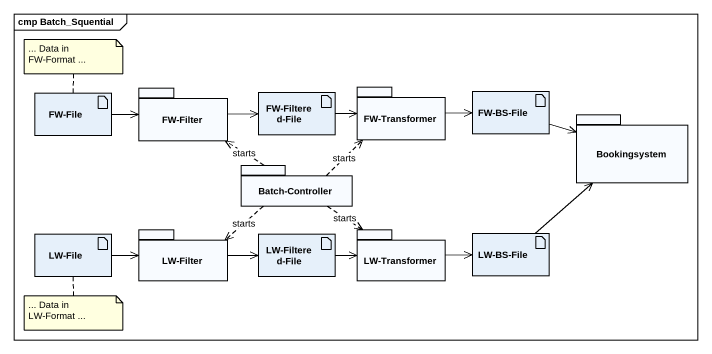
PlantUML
@startuml
mainframe cmp Batch_Squential
artifact "FW-File" as FW_File
package "FW-Filter" as FW_Filter {
}
artifact "FW-Filtered-File" as FW_Filtered_File
package "FW-Transformer" as FW_Transformer {
}
artifact "FW-BS-File" as FW_BS_File
package Bookingsystem {
}
package "Batch-Controller" as Batch_Controller {
}
artifact "LW-File" as LW_File
package "LW-Filter" as LW_Filter {
}
artifact "LW-Filtered-File" as LW_Filtered_File
package "LW-Transformer" as LW_Transformer {
}
artifact "LW-BS-File" as LW_BS_File
FW_File -right-> FW_Filter
FW_Filter -right-> FW_Filtered_File
FW_Filtered_File -right-> FW_Transformer
FW_Transformer -right-> FW_BS_File
FW_BS_File -right-> Bookingsystem
Batch_Controller .up.> FW_Filter : starts
Batch_Controller .up.> FW_Transformer : starts
Batch_Controller ..> LW_Filter : starts
Batch_Controller ..> LW_Transformer : starts
LW_File -right-> LW_Filter
LW_Filter -right-> LW_Filtered_File
LW_Filtered_File -right-> LW_Transformer
LW_Transformer -right-> LW_BS_File
LW_BS_File -up-> Bookingsystem
note top of FW_File : ... Data in FW-Format ...
note bottom of LW_File : ... Data in LW-Format ...
@enduml
